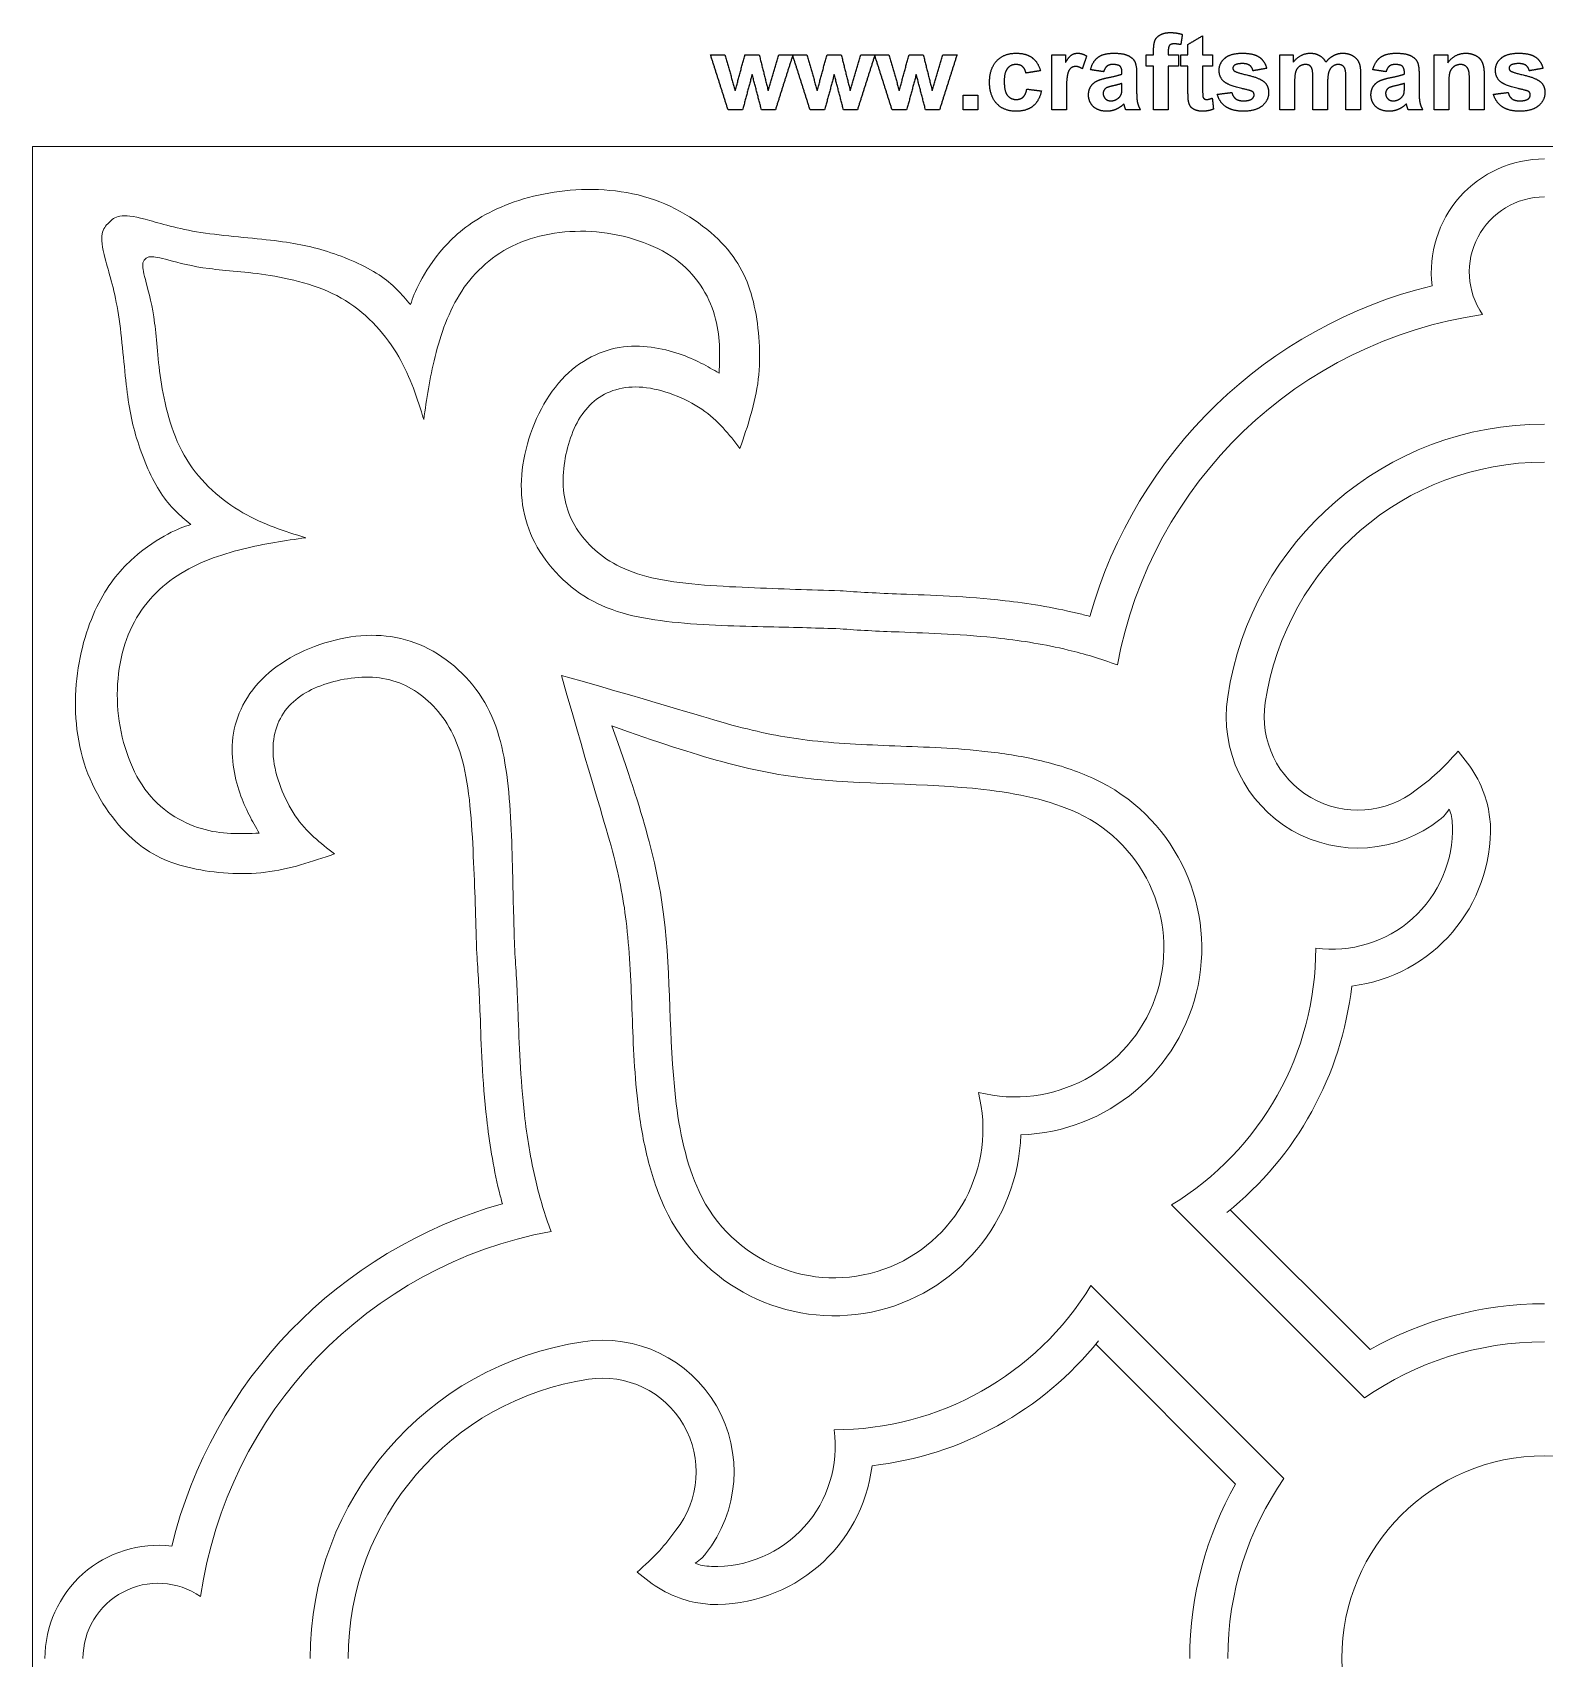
# Model space of a CAD drawing. Header units: millimetres. Extents: x -99 to 99, y -99 to 106.
# Drawn here: x -99 to 0, y 0 to 106.4 of the extents above; entities that cross this region are included whole.
import ezdxf

# ---------------------------------------------------------------- set-up
doc = ezdxf.new("R2010")
doc.units = ezdxf.units.MM
doc.header["$MEASUREMENT"] = 0
doc.layers.add('Default', color=18, linetype='Continuous')
doc.layers.add('Layer 1', color=7, linetype='Continuous')

msp = doc.modelspace()

# ---------------------------------------------------------------- linework, layer by layer
at = {"layer": 'Default', "color": 5}
for points in [[(-25.14, 106.3), (-24.89, 106.44), (-24.49, 106.44)], [(-24.49, 106.44), (-24.09, 106.44), (-23.71, 106.32)], [(-25.59, 105.26), (-25.59, 105.72), (-25.49, 105.94)], [(-25.49, 105.94), (-25.4, 106.16), (-25.14, 106.3)], [(-24.54, 105.61), (-24.63, 105.51), (-24.63, 105.24)], [(-24.25, 105.7), (-24.45, 105.7), (-24.54, 105.61)], [(-23.81, 105.65), (-24.04, 105.7), (-24.25, 105.7)], [(-23.71, 106.32), (-23.76, 105.98), (-23.81, 105.65)], [(-23.34, 105.67), (-22.86, 105.95), (-22.38, 106.23)], [(-23.34, 104.99), (-23.34, 105.33), (-23.34, 105.67)], [(-22.38, 106.23), (-22.38, 105.61), (-22.38, 104.99)], [(-53.45, 101.38), (-54.02, 103.19), (-54.6, 104.99)], [(-54.6, 104.99), (-54.13, 104.99), (-53.66, 104.99)], [(-53.66, 104.99), (-53.32, 103.81), (-52.98, 102.63)], [(-52.98, 102.63), (-52.66, 103.81), (-52.34, 104.99)], [(-52.34, 104.99), (-51.88, 104.99), (-51.41, 104.99)], [(-51.41, 104.99), (-51.12, 103.81), (-50.82, 102.63)], [(-50.82, 102.63), (-50.48, 103.81), (-50.13, 104.99)], [(-49.2, 104.99), (-49.78, 103.19), (-50.35, 101.38)], [(-50.13, 104.99), (-49.67, 104.99), (-49.2, 104.99)], [(-48.08, 101.38), (-48.65, 103.19), (-49.23, 104.99)], [(-49.23, 104.99), (-48.76, 104.99), (-48.29, 104.99)], [(-48.29, 104.99), (-47.95, 103.81), (-47.61, 102.63)], [(-47.61, 102.63), (-47.29, 103.81), (-46.97, 104.99)], [(-46.97, 104.99), (-46.51, 104.99), (-46.04, 104.99)], [(-46.04, 104.99), (-45.75, 103.81), (-45.45, 102.63)], [(-45.45, 102.63), (-45.11, 103.81), (-44.76, 104.99)], [(-43.83, 104.99), (-44.41, 103.19), (-44.98, 101.38)], [(-44.76, 104.99), (-44.3, 104.99), (-43.83, 104.99)], [(-42.71, 101.38), (-43.28, 103.19), (-43.86, 104.99)], [(-43.86, 104.99), (-43.39, 104.99), (-42.92, 104.99)], [(-42.92, 104.99), (-42.58, 103.81), (-42.24, 102.63)], [(-42.24, 102.63), (-41.92, 103.81), (-41.6, 104.99)], [(-41.6, 104.99), (-41.13, 104.99), (-40.67, 104.99)], [(-40.67, 104.99), (-40.38, 103.81), (-40.08, 102.63)], [(-40.08, 102.63), (-39.74, 103.81), (-39.39, 104.99)], [(-38.46, 104.99), (-39.03, 103.19), (-39.61, 101.38)], [(-39.39, 104.99), (-38.93, 104.99), (-38.46, 104.99)], [(-36.33, 103.18), (-36.33, 104.08), (-35.86, 104.59)], [(-35.86, 104.59), (-35.39, 105.09), (-34.59, 105.09)], [(-34.6, 104.35), (-34.95, 104.35), (-35.16, 104.09)], [(-34.17, 104.21), (-34.33, 104.35), (-34.6, 104.35)], [(-34.59, 105.09), (-33.94, 105.09), (-33.55, 104.8)], [(-33.55, 104.8), (-33.16, 104.52), (-33, 103.94)], [(-32.26, 101.38), (-32.26, 103.19), (-32.26, 104.99)], [(-32.26, 104.99), (-31.81, 104.99), (-31.36, 104.99)], [(-31.36, 104.99), (-31.36, 104.74), (-31.36, 104.48)], [(-31.36, 104.48), (-31.14, 104.84), (-30.97, 104.97)], [(-30.97, 104.97), (-30.79, 105.09), (-30.57, 105.09)], [(-30.57, 105.09), (-30.26, 105.09), (-29.97, 104.9)], [(-29.97, 104.9), (-30.12, 104.49), (-30.26, 104.07)], [(-29.72, 104.01), (-29.58, 104.56), (-29.23, 104.82)], [(-29.23, 104.82), (-28.88, 105.09), (-28.19, 105.09)], [(-28.27, 104.35), (-28.51, 104.35), (-28.64, 104.24)], [(-27.78, 104.23), (-27.91, 104.35), (-28.27, 104.35)], [(-28.19, 105.09), (-27.56, 105.09), (-27.26, 104.93)], [(-27.26, 104.93), (-26.95, 104.78), (-26.83, 104.55)], [(-26.83, 104.55), (-26.7, 104.32), (-26.7, 103.69)], [(-26.08, 104.99), (-25.84, 104.99), (-25.59, 104.99)], [(-26.08, 104.25), (-26.08, 104.62), (-26.08, 104.99)], [(-25.59, 104.99), (-25.59, 105.13), (-25.59, 105.26)], [(-24.63, 105.24), (-24.63, 105.12), (-24.63, 104.99)], [(-24.63, 104.99), (-24.29, 104.99), (-23.95, 104.99)], [(-23.95, 104.99), (-23.95, 104.62), (-23.95, 104.25)], [(-23.8, 104.25), (-23.8, 104.62), (-23.8, 104.99)], [(-23.8, 104.99), (-23.57, 104.99), (-23.34, 104.99)], [(-22.38, 104.99), (-22.05, 104.99), (-21.73, 104.99)], [(-21.73, 104.99), (-21.73, 104.62), (-21.73, 104.25)], [(-21.3, 103.97), (-21.3, 104.44), (-20.93, 104.76)], [(-20.93, 104.76), (-20.56, 105.09), (-19.78, 105.09)], [(-19.76, 104.41), (-20.13, 104.41), (-20.3, 104.3)], [(-19.78, 105.09), (-19.04, 105.09), (-18.68, 104.84)], [(-19.3, 104.29), (-19.46, 104.41), (-19.76, 104.41)], [(-18.68, 104.84), (-18.32, 104.59), (-18.18, 104.1)], [(-17.32, 104.99), (-16.89, 104.99), (-16.45, 104.99)], [(-17.32, 101.38), (-17.32, 103.19), (-17.32, 104.99)], [(-16.45, 104.5), (-15.98, 105.09), (-15.33, 105.09)], [(-16.45, 104.99), (-16.45, 104.75), (-16.45, 104.5)], [(-15.65, 104.35), (-15.86, 104.35), (-16.04, 104.23)], [(-15.36, 104.27), (-15.47, 104.35), (-15.65, 104.35)], [(-15.33, 105.09), (-14.98, 105.09), (-14.73, 104.94)], [(-14.73, 104.94), (-14.48, 104.8), (-14.31, 104.5)], [(-14.31, 104.5), (-14.08, 104.8), (-13.8, 104.94)], [(-13.5, 104.35), (-13.7, 104.35), (-13.87, 104.22)], [(-13.8, 104.94), (-13.53, 105.09), (-13.22, 105.09)], [(-13.09, 104.14), (-13.22, 104.35), (-13.5, 104.35)], [(-13.22, 105.09), (-12.82, 105.09), (-12.55, 104.92)], [(-12.55, 104.92), (-12.27, 104.76), (-12.14, 104.45)], [(-12.14, 104.45), (-12.04, 104.22), (-12.04, 103.7)], [(-11.24, 104.01), (-11.09, 104.56), (-10.74, 104.82)], [(-10.74, 104.82), (-10.39, 105.09), (-9.7, 105.09)], [(-9.78, 104.35), (-10.02, 104.35), (-10.16, 104.24)], [(-9.3, 104.23), (-9.43, 104.35), (-9.78, 104.35)], [(-9.7, 105.09), (-9.08, 105.09), (-8.77, 104.93)], [(-8.77, 104.93), (-8.46, 104.78), (-8.34, 104.55)], [(-8.34, 104.55), (-8.21, 104.32), (-8.21, 103.69)], [(-7.22, 101.38), (-7.22, 103.19), (-7.22, 104.99)], [(-7.22, 104.99), (-6.78, 104.99), (-6.33, 104.99)], [(-6.33, 104.47), (-5.86, 105.09), (-5.15, 105.09)], [(-6.33, 104.99), (-6.33, 104.73), (-6.33, 104.47)], [(-5.49, 104.35), (-5.74, 104.35), (-5.93, 104.21)], [(-5.17, 104.25), (-5.3, 104.35), (-5.49, 104.35)], [(-5.15, 105.09), (-4.84, 105.09), (-4.58, 104.97)], [(-4.58, 104.97), (-4.32, 104.86), (-4.19, 104.68)], [(-4.19, 104.68), (-4.06, 104.5), (-4.01, 104.28)], [(-3.21, 103.97), (-3.21, 104.44), (-2.84, 104.76)], [(-2.84, 104.76), (-2.47, 105.09), (-1.69, 105.09)], [(-1.67, 104.41), (-2.05, 104.41), (-2.21, 104.3)], [(-1.69, 105.09), (-0.95, 105.09), (-0.59, 104.84)], [(-1.21, 104.29), (-1.37, 104.41), (-1.67, 104.41)], [(-0.59, 104.84), (-0.23, 104.59), (-0.09, 104.1)], [(-51.87, 103.7), (-52.19, 102.54), (-52.5, 101.38)], [(-51.26, 101.38), (-51.56, 102.54), (-51.87, 103.7)], [(-46.5, 103.7), (-46.81, 102.54), (-47.13, 101.38)], [(-45.89, 101.38), (-46.19, 102.54), (-46.5, 103.7)], [(-41.13, 103.7), (-41.44, 102.54), (-41.76, 101.38)], [(-40.52, 101.38), (-40.82, 102.54), (-41.13, 103.7)], [(-35.16, 104.09), (-35.37, 103.84), (-35.37, 103.26)], [(-35.37, 103.26), (-35.37, 102.6), (-35.16, 102.33)], [(-33.95, 103.79), (-34, 104.07), (-34.17, 104.21)], [(-33, 103.94), (-33.47, 103.87), (-33.95, 103.79)], [(-31.22, 103.71), (-31.3, 103.42), (-31.3, 102.5)], [(-31.01, 104.11), (-31.15, 104), (-31.22, 103.71)], [(-30.69, 104.22), (-30.88, 104.22), (-31.01, 104.11)], [(-30.26, 104.07), (-30.49, 104.22), (-30.69, 104.22)], [(-28.86, 103.88), (-29.29, 103.94), (-29.72, 104.01)], [(-29.71, 102.9), (-29.56, 103.14), (-29.31, 103.27)], [(-29.31, 103.27), (-29.05, 103.4), (-28.56, 103.49)], [(-28.64, 104.24), (-28.78, 104.14), (-28.86, 103.88)], [(-28.56, 103.49), (-27.91, 103.62), (-27.66, 103.73)], [(-27.66, 103.82), (-27.66, 104.11), (-27.78, 104.23)], [(-27.66, 103.73), (-27.66, 103.78), (-27.66, 103.82)], [(-26.7, 103.69), (-26.7, 103.13), (-26.7, 102.57)], [(-25.59, 104.25), (-25.84, 104.25), (-26.08, 104.25)], [(-25.59, 101.38), (-25.59, 102.82), (-25.59, 104.25)], [(-23.95, 104.25), (-24.29, 104.25), (-24.63, 104.25)], [(-24.63, 104.25), (-24.63, 102.82), (-24.63, 101.38)], [(-23.34, 104.25), (-23.57, 104.25), (-23.8, 104.25)], [(-23.34, 102.66), (-23.34, 103.46), (-23.34, 104.25)], [(-21.73, 104.25), (-22.05, 104.25), (-22.38, 104.25)], [(-22.38, 104.25), (-22.38, 103.51), (-22.38, 102.76)], [(-20.87, 103.15), (-21.3, 103.44), (-21.3, 103.97)], [(-20.3, 104.3), (-20.4, 104.22), (-20.4, 104.1)], [(-20.4, 104.1), (-20.4, 104), (-20.31, 103.93)], [(-20.31, 103.93), (-20.18, 103.83), (-19.42, 103.65)], [(-19.42, 103.65), (-18.66, 103.48), (-18.36, 103.22)], [(-19.08, 103.94), (-19.13, 104.17), (-19.3, 104.29)], [(-18.18, 104.1), (-18.63, 104.02), (-19.08, 103.94)], [(-16.29, 103.88), (-16.36, 103.66), (-16.36, 103.14)], [(-16.04, 104.23), (-16.21, 104.11), (-16.29, 103.88)], [(-15.21, 104.04), (-15.26, 104.2), (-15.36, 104.27)], [(-15.16, 103.36), (-15.16, 103.89), (-15.21, 104.04)], [(-15.16, 101.38), (-15.16, 102.37), (-15.16, 103.36)], [(-14.12, 103.86), (-14.2, 103.63), (-14.2, 103.12)], [(-13.87, 104.22), (-14.05, 104.1), (-14.12, 103.86)], [(-13, 103.45), (-13, 103.98), (-13.09, 104.14)], [(-13, 101.38), (-13, 102.41), (-13, 103.45)], [(-12.04, 103.7), (-12.04, 102.54), (-12.04, 101.38)], [(-10.37, 103.88), (-10.8, 103.94), (-11.24, 104.01)], [(-11.22, 102.9), (-11.07, 103.14), (-10.82, 103.27)], [(-10.82, 103.27), (-10.56, 103.4), (-10.08, 103.49)], [(-10.16, 104.24), (-10.29, 104.14), (-10.37, 103.88)], [(-10.08, 103.49), (-9.42, 103.62), (-9.17, 103.73)], [(-9.17, 103.82), (-9.17, 104.11), (-9.3, 104.23)], [(-9.17, 103.73), (-9.17, 103.78), (-9.17, 103.82)], [(-8.21, 103.69), (-8.21, 103.13), (-8.21, 102.57)], [(-6.2, 103.85), (-6.27, 103.62), (-6.27, 103.02)], [(-5.93, 104.21), (-6.12, 104.07), (-6.2, 103.85)], [(-4.97, 103.98), (-5.03, 104.15), (-5.17, 104.25)], [(-4.91, 103.23), (-4.91, 103.81), (-4.97, 103.98)], [(-4.01, 104.28), (-3.95, 104.05), (-3.95, 103.63)], [(-3.95, 103.63), (-3.95, 102.51), (-3.95, 101.38)], [(-2.78, 103.15), (-3.21, 103.44), (-3.21, 103.97)], [(-2.21, 104.3), (-2.32, 104.22), (-2.32, 104.1)], [(-2.32, 104.1), (-2.32, 104), (-2.22, 103.93)], [(-2.22, 103.93), (-2.09, 103.83), (-1.33, 103.65)], [(-1.33, 103.65), (-0.57, 103.48), (-0.27, 103.22)], [(-0.99, 103.94), (-1.05, 104.17), (-1.21, 104.29)], [(-0.09, 104.1), (-0.54, 104.02), (-0.99, 103.94)], [(-38.06, 101.38), (-38.06, 101.86), (-38.06, 102.34)], [(-38.06, 102.34), (-37.58, 102.34), (-37.1, 102.34)], [(-37.1, 102.34), (-37.1, 101.86), (-37.1, 101.38)], [(-35.86, 101.79), (-36.33, 102.3), (-36.33, 103.18)], [(-35.16, 102.33), (-34.94, 102.06), (-34.58, 102.06)], [(-34.58, 102.06), (-34.31, 102.06), (-34.14, 102.21)], [(-34.14, 102.21), (-33.96, 102.37), (-33.89, 102.74)], [(-33.89, 102.74), (-33.41, 102.68), (-32.93, 102.62)], [(-32.93, 102.62), (-33.08, 101.96), (-33.49, 101.62)], [(-31.3, 102.5), (-31.3, 101.94), (-31.3, 101.38)], [(-29.85, 102.36), (-29.85, 102.66), (-29.71, 102.9)], [(-29.53, 101.59), (-29.85, 101.9), (-29.85, 102.36)], [(-28.71, 102.8), (-28.89, 102.67), (-28.89, 102.46)], [(-28.89, 102.46), (-28.89, 102.26), (-28.75, 102.11)], [(-28.21, 102.96), (-28.59, 102.88), (-28.71, 102.8)], [(-27.66, 103.11), (-27.83, 103.05), (-28.21, 102.96)], [(-27.91, 102.14), (-27.74, 102.27), (-27.69, 102.45)], [(-27.69, 102.45), (-27.66, 102.58), (-27.66, 102.92)], [(-27.66, 102.92), (-27.66, 103.02), (-27.66, 103.11)], [(-26.7, 102.57), (-26.7, 102.1), (-26.65, 101.87)], [(-23.31, 101.98), (-23.34, 102.15), (-23.34, 102.66)], [(-22.38, 102.76), (-22.38, 102.31), (-22.36, 102.23)], [(-22.36, 102.23), (-22.34, 102.16), (-22.28, 102.11)], [(-21.42, 102.4), (-20.94, 102.46), (-20.47, 102.52)], [(-20.86, 101.59), (-21.29, 101.89), (-21.42, 102.4)], [(-19.4, 102.68), (-20.56, 102.94), (-20.87, 103.15)], [(-20.47, 102.52), (-20.4, 102.25), (-20.22, 102.11)], [(-19.08, 102.55), (-19.15, 102.62), (-19.4, 102.68)], [(-19.14, 102.11), (-19.01, 102.2), (-19.01, 102.37)], [(-19.01, 102.37), (-19.01, 102.48), (-19.08, 102.55)], [(-18.06, 102.51), (-18.06, 102.01), (-18.47, 101.65)], [(-18.36, 103.22), (-18.06, 102.97), (-18.06, 102.51)], [(-16.36, 103.14), (-16.36, 102.26), (-16.36, 101.38)], [(-14.2, 103.12), (-14.2, 102.25), (-14.2, 101.38)], [(-11.36, 102.36), (-11.36, 102.66), (-11.22, 102.9)], [(-11.04, 101.59), (-11.36, 101.9), (-11.36, 102.36)], [(-10.22, 102.8), (-10.4, 102.67), (-10.4, 102.46)], [(-10.4, 102.46), (-10.4, 102.26), (-10.26, 102.11)], [(-9.73, 102.96), (-10.11, 102.88), (-10.22, 102.8)], [(-9.17, 103.11), (-9.35, 103.05), (-9.73, 102.96)], [(-9.42, 102.14), (-9.26, 102.27), (-9.2, 102.45)], [(-9.2, 102.45), (-9.17, 102.58), (-9.17, 102.92)], [(-9.17, 102.92), (-9.17, 103.02), (-9.17, 103.11)], [(-8.21, 102.57), (-8.21, 102.1), (-8.16, 101.87)], [(-6.27, 103.02), (-6.27, 102.2), (-6.27, 101.38)], [(-4.91, 101.38), (-4.91, 102.3), (-4.91, 103.23)], [(-3.34, 102.4), (-2.86, 102.46), (-2.38, 102.52)], [(-2.77, 101.59), (-3.2, 101.89), (-3.34, 102.4)], [(-1.32, 102.68), (-2.47, 102.94), (-2.78, 103.15)], [(-2.38, 102.52), (-2.32, 102.25), (-2.13, 102.11)], [(-1, 102.55), (-1.07, 102.62), (-1.32, 102.68)], [(-1.05, 102.11), (-0.93, 102.2), (-0.93, 102.37)], [(-0.93, 102.37), (-0.93, 102.48), (-1, 102.55)], [(0.03, 102.51), (0.03, 102.01), (-0.39, 101.65)], [(-0.27, 103.22), (0.03, 102.97), (0.03, 102.51)], [(-52.5, 101.38), (-52.97, 101.38), (-53.45, 101.38)], [(-50.35, 101.38), (-50.8, 101.38), (-51.26, 101.38)], [(-47.13, 101.38), (-47.6, 101.38), (-48.08, 101.38)], [(-44.98, 101.38), (-45.43, 101.38), (-45.89, 101.38)], [(-41.76, 101.38), (-42.23, 101.38), (-42.71, 101.38)], [(-39.61, 101.38), (-40.06, 101.38), (-40.52, 101.38)], [(-37.1, 101.38), (-37.58, 101.38), (-38.06, 101.38)], [(-34.6, 101.29), (-35.39, 101.29), (-35.86, 101.79)], [(-33.49, 101.62), (-33.91, 101.29), (-34.6, 101.29)], [(-31.3, 101.38), (-31.78, 101.38), (-32.26, 101.38)], [(-28.65, 101.29), (-29.21, 101.29), (-29.53, 101.59)], [(-28.75, 102.11), (-28.6, 101.97), (-28.38, 101.97)], [(-28.06, 101.41), (-28.34, 101.29), (-28.65, 101.29)], [(-28.38, 101.97), (-28.14, 101.97), (-27.91, 102.14)], [(-27.54, 101.77), (-27.78, 101.53), (-28.06, 101.41)], [(-27.5, 101.66), (-27.53, 101.75), (-27.54, 101.77)], [(-27.41, 101.38), (-27.45, 101.48), (-27.5, 101.66)], [(-26.45, 101.38), (-26.93, 101.38), (-27.41, 101.38)], [(-26.65, 101.87), (-26.6, 101.64), (-26.45, 101.38)], [(-24.63, 101.38), (-25.11, 101.38), (-25.59, 101.38)], [(-23.17, 101.6), (-23.27, 101.74), (-23.31, 101.98)], [(-22.87, 101.38), (-23.08, 101.47), (-23.17, 101.6)], [(-22.41, 101.29), (-22.67, 101.29), (-22.87, 101.38)], [(-21.67, 101.43), (-22, 101.29), (-22.41, 101.29)], [(-22.28, 102.11), (-22.21, 102.06), (-22.12, 102.06)], [(-22.12, 102.06), (-21.99, 102.06), (-21.75, 102.15)], [(-21.75, 102.15), (-21.71, 101.79), (-21.67, 101.43)], [(-19.7, 101.29), (-20.43, 101.29), (-20.86, 101.59)], [(-20.22, 102.11), (-20.03, 101.97), (-19.7, 101.97)], [(-19.7, 101.97), (-19.33, 101.97), (-19.14, 102.11)], [(-18.47, 101.65), (-18.89, 101.29), (-19.7, 101.29)], [(-16.36, 101.38), (-16.84, 101.38), (-17.32, 101.38)], [(-14.2, 101.38), (-14.68, 101.38), (-15.16, 101.38)], [(-12.04, 101.38), (-12.52, 101.38), (-13, 101.38)], [(-10.16, 101.29), (-10.72, 101.29), (-11.04, 101.59)], [(-10.26, 102.11), (-10.12, 101.97), (-9.9, 101.97)], [(-9.57, 101.41), (-9.85, 101.29), (-10.16, 101.29)], [(-9.9, 101.97), (-9.65, 101.97), (-9.42, 102.14)], [(-9.05, 101.77), (-9.29, 101.53), (-9.57, 101.41)], [(-9.01, 101.66), (-9.04, 101.75), (-9.05, 101.77)], [(-8.92, 101.38), (-8.96, 101.48), (-9.01, 101.66)], [(-7.97, 101.38), (-8.44, 101.38), (-8.92, 101.38)], [(-8.16, 101.87), (-8.11, 101.64), (-7.97, 101.38)], [(-6.27, 101.38), (-6.75, 101.38), (-7.22, 101.38)], [(-3.95, 101.38), (-4.43, 101.38), (-4.91, 101.38)], [(-1.61, 101.29), (-2.35, 101.29), (-2.77, 101.59)], [(-2.13, 102.11), (-1.94, 101.97), (-1.61, 101.97)], [(-1.61, 101.97), (-1.24, 101.97), (-1.05, 102.11)], [(-0.39, 101.65), (-0.8, 101.29), (-1.61, 101.29)]]:
    msp.add_open_spline(points, degree=2, dxfattribs=at)
at = {"layer": 'Layer 1', "color": 5, "lineweight": 20}
for p, q in [((98.98, 98.98), (-98.98, 98.98)), ((-98.98, 98.98), (-98.98, -98.98))]:
    msp.add_line(p, q, dxfattribs=at)
at = {"layer": 'Layer 1', "color": 5, "lineweight": 9}
for points, knots in [([(-7.36, 89.87), (-7.61, 91.98), (-6.95, 94.09), (-5.54, 95.68), (-4.14, 97.26), (-2.12, 98.17), (0, 98.17)], [0, 0, 0, 0, 0.333333, 0.333333, 0.333333, 1, 1, 1, 1]), ([(-4.06, 87.98), (-5.09, 89.49), (-5.21, 91.44), (-4.35, 93.06), (-3.5, 94.67), (-1.83, 95.68), (0, 95.68)], [0, 0, 0, 0, 0.333333, 0.333333, 0.333333, 1, 1, 1, 1]), ([(-46.12, 69.9), (-45, 69.81), (-43.64, 69.74), (-42.14, 69.68), (-40.18, 69.61), (-37.87, 69.54), (-35.31, 69.25), (-33.84, 69.08), (-32.25, 68.83), (-30.6, 68.43), (-30.32, 68.37), (-30.05, 68.3), (-29.77, 68.22)], [0, 0, 0, 0, 0.2, 0.2, 0.2, 0.4, 0.4, 0.4, 0.6, 0.6, 0.6, 1, 1, 1, 1]), ([(-46.12, 67.41), (-44.97, 67.31), (-43.66, 67.25), (-42.24, 67.2), (-40.26, 67.12), (-38.03, 67.05), (-35.6, 66.78), (-34.19, 66.62), (-32.71, 66.39), (-31.18, 66.02), (-30.14, 65.77), (-29.06, 65.45), (-27.96, 65.04)], [0, 0, 0, 0, 0.2, 0.2, 0.2, 0.4, 0.4, 0.4, 0.6, 0.6, 0.6, 1, 1, 1, 1]), ([(-64.36, 64.36), (-62.35, 57.29), (-61.62, 55.07), (-61.11, 53.2), (-60.61, 51.33), (-60.31, 49.83), (-60.12, 48.26), (-59.9, 46.45), (-59.82, 44.51), (-59.74, 42.52), (-59.67, 40.54), (-59.6, 38.49), (-59.36, 36.44), (-59.23, 35.26), (-59.04, 34.08), (-58.76, 32.92), (-58.48, 31.76), (-58.11, 30.62), (-57.61, 29.52)], [0, 0, 0, 0, 0.142857, 0.142857, 0.142857, 0.285714, 0.285714, 0.285714, 0.428571, 0.428571, 0.428571, 0.571429, 0.571429, 0.571429, 0.714286, 0.714286, 0.714286, 1, 1, 1, 1]), ([(-64.36, 64.36), (-57.29, 62.35), (-55.07, 61.62), (-53.2, 61.11), (-51.33, 60.61), (-49.83, 60.31), (-48.26, 60.12), (-46.45, 59.9), (-44.51, 59.82), (-42.52, 59.74), (-40.54, 59.67), (-38.49, 59.6), (-36.44, 59.36), (-35.26, 59.23), (-34.08, 59.04), (-32.92, 58.76), (-31.76, 58.48), (-30.62, 58.11), (-29.52, 57.61)], [0, 0, 0, 0, 0.142857, 0.142857, 0.142857, 0.285714, 0.285714, 0.285714, 0.428571, 0.428571, 0.428571, 0.571429, 0.571429, 0.571429, 0.714286, 0.714286, 0.714286, 1, 1, 1, 1]), ([(-6.85, 54.93), (-9.63, 52.72), (-13.47, 52.44), (-16.53, 54.21), (-19.6, 55.98), (-21.27, 59.45), (-20.74, 62.95)], [0, 0, 0, 0, 0.333333, 0.333333, 0.333333, 1, 1, 1, 1]), ([(-8.4, 56.87), (-10.37, 55.3), (-13.11, 55.1), (-15.29, 56.36), (-17.47, 57.62), (-18.66, 60.09), (-18.28, 62.58)], [0, 0, 0, 0, 0.333333, 0.333333, 0.333333, 1, 1, 1, 1]), ([(-61.05, 61.05), (-58.94, 55.14), (-58.06, 51.93), (-57.65, 48.56), (-57.18, 44.67), (-57.33, 40.56), (-56.89, 36.73), (-56.64, 34.51), (-56.19, 32.39), (-55.35, 30.57)], [0, 0, 0, 0, 0.25, 0.25, 0.25, 0.5, 0.5, 0.5, 1, 1, 1, 1]), ([(-61.05, 61.05), (-55.14, 58.94), (-51.93, 58.06), (-48.56, 57.65), (-44.67, 57.18), (-40.56, 57.33), (-36.73, 56.89), (-34.51, 56.64), (-32.39, 56.19), (-30.57, 55.35)], [0, 0, 0, 0, 0.25, 0.25, 0.25, 0.5, 0.5, 0.5, 1, 1, 1, 1]), ([(-29.52, 57.61), (-24.38, 55.22), (-21.55, 49.62), (-22.68, 44.06), (-23.82, 38.51), (-28.62, 34.46), (-34.28, 34.28)], [0, 0, 0, 0, 0.333333, 0.333333, 0.333333, 1, 1, 1, 1]), ([(-30.57, 55.35), (-26, 53.23), (-23.8, 47.99), (-25.48, 43.25), (-27.17, 38.5), (-32.19, 35.83), (-37.06, 37.06)], [0, 0, 0, 0, 0.333333, 0.333333, 0.333333, 1, 1, 1, 1]), ([(-6.02, 54.54), (-5.95, 52.23), (-6.91, 50), (-8.63, 48.45), (-10.36, 46.9), (-12.68, 46.19), (-14.97, 46.51)], [0, 0, 0, 0, 0.333333, 0.333333, 0.333333, 1, 1, 1, 1]), ([(-69.9, 46.12), (-69.81, 45), (-69.74, 43.64), (-69.68, 42.14), (-69.61, 40.18), (-69.54, 37.87), (-69.25, 35.31), (-69.08, 33.84), (-68.83, 32.25), (-68.44, 30.59), (-68.37, 30.32), (-68.3, 30.05), (-68.22, 29.77)], [0, 0, 0, 0, 0.2, 0.2, 0.2, 0.4, 0.4, 0.4, 0.6, 0.6, 0.6, 1, 1, 1, 1]), ([(-67.41, 46.12), (-67.31, 44.97), (-67.25, 43.66), (-67.2, 42.23), (-67.12, 40.26), (-67.05, 38.03), (-66.78, 35.6), (-66.62, 34.19), (-66.39, 32.71), (-66.02, 31.18), (-65.77, 30.14), (-65.45, 29.06), (-65.04, 27.96)], [0, 0, 0, 0, 0.2, 0.2, 0.2, 0.4, 0.4, 0.4, 0.6, 0.6, 0.6, 1, 1, 1, 1]), ([(-55.35, 30.57), (-53.23, 26), (-47.99, 23.8), (-43.25, 25.48), (-38.5, 27.17), (-35.83, 32.19), (-37.06, 37.06)], [0, 0, 0, 0, 0.333333, 0.333333, 0.333333, 1, 1, 1, 1]), ([(-57.61, 29.52), (-55.22, 24.38), (-49.62, 21.55), (-44.06, 22.68), (-38.51, 23.82), (-34.46, 28.62), (-34.28, 34.28)], [0, 0, 0, 0, 0.333333, 0.333333, 0.333333, 1, 1, 1, 1]), ([(-54.93, 6.85), (-52.72, 9.63), (-52.44, 13.47), (-54.21, 16.53), (-55.98, 19.6), (-59.45, 21.27), (-62.95, 20.74)], [0, 0, 0, 0, 0.333333, 0.333333, 0.333333, 1, 1, 1, 1]), ([(-56.87, 8.4), (-55.3, 10.37), (-55.1, 13.11), (-56.36, 15.29), (-57.62, 17.47), (-60.09, 18.66), (-62.58, 18.28)], [0, 0, 0, 0, 0.333333, 0.333333, 0.333333, 1, 1, 1, 1]), ([(-54.54, 6.02), (-52.23, 5.95), (-50, 6.91), (-48.45, 8.63), (-46.9, 10.35), (-46.19, 12.68), (-46.51, 14.97)], [0, 0, 0, 0, 0.333333, 0.333333, 0.333333, 1, 1, 1, 1]), ([(13.27, 0), (13.27, 7.33), (7.33, 13.27), (0, 13.27), (-7.33, 13.27), (-13.27, 7.33), (-13.27, 0), (-13.27, -7.33), (-7.33, -13.27), (0, -13.27), (7.33, -13.27), (13.27, -7.33), (13.27, 0)], [0, 0, 0, 0, 0.2, 0.2, 0.2, 0.4, 0.4, 0.4, 0.6, 0.6, 0.6, 1, 1, 1, 1]), ([(-89.87, 7.36), (-91.98, 7.61), (-94.09, 6.95), (-95.68, 5.54), (-97.26, 4.14), (-98.17, 2.12), (-98.17, 0)], [0, 0, 0, 0, 0.333333, 0.333333, 0.333333, 1, 1, 1, 1]), ([(-87.98, 4.06), (-89.49, 5.09), (-91.44, 5.21), (-93.06, 4.35), (-94.67, 3.5), (-95.68, 1.83), (-95.68, 0)], [0, 0, 0, 0, 0.333333, 0.333333, 0.333333, 1, 1, 1, 1])]:
    msp.add_open_spline(points, degree=3, knots=knots, dxfattribs=at)
at = {"layer": 'Layer 1', "color": 5, "lineweight": 20}
for points, knots in [([(-52.67, 79.22), (-52.17, 80.68), (-51.66, 82.15), (-51.47, 83.74), (-51.28, 85.34), (-51.41, 87.06), (-51.73, 88.54), (-52.06, 90.02), (-52.59, 91.26), (-53.67, 92.46), (-54.76, 93.66), (-56.4, 94.83), (-58.27, 95.49), (-60.13, 96.15), (-62.23, 96.29), (-64.14, 96.09), (-66.04, 95.88), (-67.77, 95.33), (-69.09, 94.65), (-70.42, 93.97), (-71.34, 93.16), (-72.06, 92.36), (-72.77, 91.55), (-73.28, 90.75), (-73.61, 90.13), (-73.94, 89.51), (-74.09, 89.07), (-74.24, 88.63)], [0.3461538, 0.3461538, 0.3461538, 0.3461538, 0.3846154, 0.3846154, 0.3846154, 0.4230769, 0.4230769, 0.4230769, 0.4615385, 0.4615385, 0.4615385, 0.5, 0.5, 0.5, 0.5384615, 0.5384615, 0.5384615, 0.5769231, 0.5769231, 0.5769231, 0.6153846, 0.6153846, 0.6153846, 0.6538462, 0.6538462, 0.6538462, 0.6923077, 0.6923077, 0.6923077, 0.6923077]), ([(-88.63, 74.23), (-89.3, 74.81), (-89.98, 75.38), (-90.58, 76.3), (-91.19, 77.22), (-91.73, 78.49), (-92.1, 79.67), (-92.48, 80.85), (-92.68, 81.93), (-92.85, 83.41), (-93.02, 84.88), (-93.15, 86.76), (-93.4, 88.24), (-93.65, 89.72), (-94.01, 90.82), (-94.22, 91.62), (-94.44, 92.42), (-94.49, 92.91), (-94.43, 93.26), (-94.37, 93.6), (-94.18, 93.8), (-93.99, 93.99)], [0.6923077, 0.6923077, 0.6923077, 0.6923077, 0.7307692, 0.7307692, 0.7307692, 0.7692308, 0.7692308, 0.7692308, 0.8076923, 0.8076923, 0.8076923, 0.8461538, 0.8461538, 0.8461538, 0.8846154, 0.8846154, 0.8846154, 0.9230769, 0.9230769, 0.9230769, 1, 1, 1, 1]), ([(-74.24, 88.63), (-74.81, 89.3), (-75.38, 89.98), (-76.3, 90.58), (-77.22, 91.19), (-78.49, 91.73), (-79.67, 92.1), (-80.85, 92.48), (-81.93, 92.68), (-83.41, 92.85), (-84.88, 93.02), (-86.76, 93.15), (-88.24, 93.4), (-89.73, 93.65), (-90.82, 94.01), (-91.62, 94.22), (-92.42, 94.44), (-92.91, 94.49), (-93.26, 94.43), (-93.6, 94.37), (-93.8, 94.18), (-93.99, 93.99)], [0.6923077, 0.6923077, 0.6923077, 0.6923077, 0.7307692, 0.7307692, 0.7307692, 0.7692308, 0.7692308, 0.7692308, 0.8076923, 0.8076923, 0.8076923, 0.8461538, 0.8461538, 0.8461538, 0.8846154, 0.8846154, 0.8846154, 0.9230769, 0.9230769, 0.9230769, 1, 1, 1, 1]), ([(-54.03, 84.14), (-53.98, 85.38), (-53.94, 86.62), (-54.33, 87.93), (-54.72, 89.25), (-55.55, 90.64), (-56.92, 91.63), (-58.29, 92.62), (-60.19, 93.22), (-62.06, 93.39), (-63.93, 93.55), (-65.78, 93.27), (-67.3, 92.59), (-68.82, 91.91), (-70.02, 90.83), (-70.88, 89.52), (-71.74, 88.21), (-72.27, 86.67), (-72.63, 85.23), (-72.99, 83.79), (-73.18, 82.44), (-73.37, 81.1)], [0.375, 0.375, 0.375, 0.375, 0.4166667, 0.4166667, 0.4166667, 0.4583333, 0.4583333, 0.4583333, 0.5, 0.5, 0.5, 0.5416667, 0.5416667, 0.5416667, 0.5833333, 0.5833333, 0.5833333, 0.625, 0.625, 0.625, 0.6666667, 0.6666667, 0.6666667, 0.6666667]), ([(-81.1, 73.37), (-82.47, 73.79), (-83.85, 74.22), (-85.22, 75.01), (-86.6, 75.81), (-87.97, 76.98), (-88.89, 78.49), (-89.82, 79.99), (-90.28, 81.84), (-90.54, 83.42), (-90.8, 85), (-90.84, 86.31), (-90.99, 87.42), (-91.13, 88.54), (-91.38, 89.44), (-91.54, 90.06), (-91.7, 90.69), (-91.78, 91.02), (-91.77, 91.23), (-91.77, 91.44), (-91.69, 91.52), (-91.6, 91.6)], [0.6666667, 0.6666667, 0.6666667, 0.6666667, 0.7083333, 0.7083333, 0.7083333, 0.75, 0.75, 0.75, 0.7916667, 0.7916667, 0.7916667, 0.8333333, 0.8333333, 0.8333333, 0.875, 0.875, 0.875, 0.9166667, 0.9166667, 0.9166667, 1, 1, 1, 1]), ([(-73.37, 81.1), (-73.79, 82.47), (-74.22, 83.85), (-75.01, 85.22), (-75.81, 86.6), (-76.98, 87.97), (-78.49, 88.89), (-79.99, 89.82), (-81.84, 90.28), (-83.42, 90.54), (-85, 90.8), (-86.31, 90.84), (-87.42, 90.99), (-88.54, 91.13), (-89.44, 91.38), (-90.06, 91.54), (-90.69, 91.7), (-91.02, 91.78), (-91.23, 91.77), (-91.44, 91.77), (-91.52, 91.69), (-91.6, 91.6)], [0.6666667, 0.6666667, 0.6666667, 0.6666667, 0.7083333, 0.7083333, 0.7083333, 0.75, 0.75, 0.75, 0.7916667, 0.7916667, 0.7916667, 0.8333333, 0.8333333, 0.8333333, 0.875, 0.875, 0.875, 0.9166667, 0.9166667, 0.9166667, 1, 1, 1, 1]), ([(-46.12, 67.41), (-47.52, 67.45), (-48.93, 67.5), (-50.8, 67.54), (-52.67, 67.58), (-55.01, 67.63), (-57.1, 67.85), (-59.18, 68.07), (-61.01, 68.46), (-62.59, 69.38), (-64.17, 70.3), (-65.5, 71.75), (-66.25, 73.35), (-66.99, 74.94), (-67.15, 76.68), (-66.82, 78.49), (-66.49, 80.29), (-65.67, 82.17), (-64.55, 83.49), (-63.42, 84.81), (-61.99, 85.59), (-60.57, 85.83), (-59.15, 86.07), (-57.75, 85.78), (-56.66, 85.41), (-55.57, 85.04), (-54.8, 84.59), (-54.03, 84.14)], [0, 0, 0, 0, 0.0416667, 0.0416667, 0.0416667, 0.0833333, 0.0833333, 0.0833333, 0.125, 0.125, 0.125, 0.1666667, 0.1666667, 0.1666667, 0.2083333, 0.2083333, 0.2083333, 0.25, 0.25, 0.25, 0.2916667, 0.2916667, 0.2916667, 0.3333333, 0.3333333, 0.3333333, 0.375, 0.375, 0.375, 0.375]), ([(-46.12, 69.9), (-48.05, 69.96), (-49.97, 70.01), (-52.12, 70.11), (-54.27, 70.2), (-56.64, 70.33), (-58.43, 70.75), (-60.22, 71.16), (-61.44, 71.87), (-62.35, 72.74), (-63.27, 73.61), (-63.88, 74.65), (-64.12, 75.82), (-64.36, 77), (-64.23, 78.32), (-63.9, 79.48), (-63.56, 80.64), (-63.02, 81.64), (-62.21, 82.32), (-61.39, 82.99), (-60.3, 83.33), (-59.02, 83.22), (-57.74, 83.1), (-56.26, 82.52), (-55.17, 81.78), (-54.08, 81.04), (-53.38, 80.13), (-52.67, 79.22)], [0, 0, 0, 0, 0.0384615, 0.0384615, 0.0384615, 0.0769231, 0.0769231, 0.0769231, 0.1153846, 0.1153846, 0.1153846, 0.1538462, 0.1538462, 0.1538462, 0.1923077, 0.1923077, 0.1923077, 0.2307692, 0.2307692, 0.2307692, 0.2692308, 0.2692308, 0.2692308, 0.3076923, 0.3076923, 0.3076923, 0.3461538, 0.3461538, 0.3461538, 0.3461538]), ([(-79.22, 52.67), (-80.68, 52.17), (-82.15, 51.66), (-83.74, 51.47), (-85.34, 51.28), (-87.06, 51.41), (-88.54, 51.73), (-90.02, 52.06), (-91.26, 52.59), (-92.46, 53.67), (-93.66, 54.76), (-94.83, 56.4), (-95.49, 58.27), (-96.15, 60.13), (-96.29, 62.23), (-96.09, 64.14), (-95.88, 66.04), (-95.33, 67.77), (-94.65, 69.09), (-93.97, 70.42), (-93.16, 71.34), (-92.36, 72.06), (-91.55, 72.77), (-90.75, 73.28), (-90.13, 73.61), (-89.51, 73.94), (-89.07, 74.09), (-88.63, 74.23)], [0.3461538, 0.3461538, 0.3461538, 0.3461538, 0.3846154, 0.3846154, 0.3846154, 0.4230769, 0.4230769, 0.4230769, 0.4615385, 0.4615385, 0.4615385, 0.5, 0.5, 0.5, 0.5384615, 0.5384615, 0.5384615, 0.5769231, 0.5769231, 0.5769231, 0.6153846, 0.6153846, 0.6153846, 0.6538462, 0.6538462, 0.6538462, 0.6923077, 0.6923077, 0.6923077, 0.6923077]), ([(-84.14, 54.03), (-85.38, 53.98), (-86.62, 53.93), (-87.93, 54.33), (-89.25, 54.72), (-90.64, 55.55), (-91.63, 56.92), (-92.62, 58.29), (-93.22, 60.19), (-93.39, 62.06), (-93.55, 63.93), (-93.27, 65.78), (-92.59, 67.3), (-91.91, 68.82), (-90.83, 70.02), (-89.52, 70.88), (-88.21, 71.74), (-86.67, 72.27), (-85.23, 72.63), (-83.79, 72.99), (-82.44, 73.18), (-81.1, 73.37)], [0.375, 0.375, 0.375, 0.375, 0.4166667, 0.4166667, 0.4166667, 0.4583333, 0.4583333, 0.4583333, 0.5, 0.5, 0.5, 0.5416667, 0.5416667, 0.5416667, 0.5833333, 0.5833333, 0.5833333, 0.625, 0.625, 0.625, 0.6666667, 0.6666667, 0.6666667, 0.6666667]), ([(-67.41, 46.12), (-67.45, 47.52), (-67.5, 48.93), (-67.54, 50.8), (-67.58, 52.67), (-67.63, 55.01), (-67.85, 57.1), (-68.07, 59.18), (-68.46, 61.01), (-69.38, 62.59), (-70.3, 64.17), (-71.75, 65.5), (-73.35, 66.24), (-74.94, 66.99), (-76.68, 67.15), (-78.49, 66.82), (-80.29, 66.49), (-82.17, 65.67), (-83.49, 64.55), (-84.81, 63.42), (-85.59, 61.99), (-85.83, 60.57), (-86.07, 59.15), (-85.78, 57.75), (-85.41, 56.66), (-85.04, 55.57), (-84.59, 54.8), (-84.14, 54.03)], [0, 0, 0, 0, 0.0416667, 0.0416667, 0.0416667, 0.0833333, 0.0833333, 0.0833333, 0.125, 0.125, 0.125, 0.1666667, 0.1666667, 0.1666667, 0.2083333, 0.2083333, 0.2083333, 0.25, 0.25, 0.25, 0.2916667, 0.2916667, 0.2916667, 0.3333333, 0.3333333, 0.3333333, 0.375, 0.375, 0.375, 0.375]), ([(-69.9, 46.12), (-69.96, 48.05), (-70.01, 49.97), (-70.11, 52.12), (-70.2, 54.27), (-70.33, 56.64), (-70.75, 58.43), (-71.17, 60.22), (-71.87, 61.44), (-72.74, 62.35), (-73.61, 63.26), (-74.65, 63.88), (-75.82, 64.12), (-77, 64.36), (-78.32, 64.23), (-79.48, 63.89), (-80.64, 63.56), (-81.64, 63.02), (-82.32, 62.21), (-82.99, 61.39), (-83.33, 60.3), (-83.22, 59.02), (-83.1, 57.74), (-82.52, 56.26), (-81.78, 55.17), (-81.04, 54.08), (-80.13, 53.38), (-79.22, 52.67)], [0, 0, 0, 0, 0.0384615, 0.0384615, 0.0384615, 0.0769231, 0.0769231, 0.0769231, 0.1153846, 0.1153846, 0.1153846, 0.1538462, 0.1538462, 0.1538462, 0.1923077, 0.1923077, 0.1923077, 0.2307692, 0.2307692, 0.2307692, 0.2692308, 0.2692308, 0.2692308, 0.3076923, 0.3076923, 0.3076923, 0.3461538, 0.3461538, 0.3461538, 0.3461538]), ([(-5.66, 59.4), (-6.11, 58.89), (-6.56, 58.39), (-7.02, 57.97), (-7.48, 57.55), (-7.94, 57.21), (-8.4, 56.87)], [0.5, 0.5, 0.5, 0.5, 0.6666667, 0.6666667, 0.6666667, 1, 1, 1, 1]), ([(-3.54, 54.62), (-3.58, 55.04), (-3.62, 55.45), (-3.76, 55.99), (-3.91, 56.53), (-4.16, 57.2), (-4.49, 57.79), (-4.82, 58.37), (-5.24, 58.89), (-5.66, 59.4)], [0, 0, 0, 0, 0.1666667, 0.1666667, 0.1666667, 0.3333333, 0.3333333, 0.3333333, 0.5, 0.5, 0.5, 0.5]), ([(-6.23, 55.6), (-6.35, 55.44), (-6.47, 55.27), (-6.57, 55.16), (-6.68, 55.05), (-6.77, 54.99), (-6.85, 54.93)], [0.4, 0.4, 0.4, 0.4, 0.6, 0.6, 0.6, 1, 1, 1, 1]), ([(-6.02, 54.54), (-6.04, 54.74), (-6.06, 54.94), (-6.09, 55.12), (-6.12, 55.3), (-6.17, 55.45), (-6.23, 55.6)], [0, 0, 0, 0, 0.2, 0.2, 0.2, 0.4, 0.4, 0.4, 0.4]), ([(-59.4, 5.65), (-58.89, 6.11), (-58.39, 6.56), (-57.97, 7.02), (-57.55, 7.48), (-57.21, 7.94), (-56.87, 8.4)], [0.5, 0.5, 0.5, 0.5, 0.6666667, 0.6666667, 0.6666667, 1, 1, 1, 1]), ([(-55.6, 6.23), (-55.44, 6.35), (-55.27, 6.47), (-55.16, 6.57), (-55.05, 6.68), (-54.99, 6.76), (-54.93, 6.85)], [0.4, 0.4, 0.4, 0.4, 0.6, 0.6, 0.6, 1, 1, 1, 1]), ([(-54.62, 3.54), (-55.04, 3.58), (-55.45, 3.62), (-55.99, 3.76), (-56.53, 3.91), (-57.2, 4.16), (-57.79, 4.49), (-58.37, 4.82), (-58.89, 5.24), (-59.4, 5.65)], [0, 0, 0, 0, 0.1666667, 0.1666667, 0.1666667, 0.3333333, 0.3333333, 0.3333333, 0.5, 0.5, 0.5, 0.5]), ([(-54.54, 6.02), (-54.74, 6.04), (-54.94, 6.06), (-55.12, 6.09), (-55.3, 6.12), (-55.45, 6.17), (-55.6, 6.23)], [0, 0, 0, 0, 0.2, 0.2, 0.2, 0.4, 0.4, 0.4, 0.4])]:
    msp.add_open_spline(points, degree=3, knots=knots, dxfattribs=at)
at = {"layer": 'Layer 1', "color": 5, "lineweight": 9}
for points in [[(-29.77, 68.22), (-26.74, 78.95), (-18.18, 87.22), (-7.36, 89.87)], [(-27.96, 65.04), (-25.73, 77.01), (-16.12, 86.24), (-4.06, 87.98)], [(-20.74, 62.95), (-19.2, 73.22), (-10.38, 80.81), (0, 80.81)], [(-18.28, 62.58), (-16.92, 71.63), (-9.15, 78.32), (0, 78.32)], [(-3.54, 54.62), (-3.37, 49.27), (-7.31, 44.67), (-12.62, 44.02)], [(-14.97, 46.51), (-14.97, 39.64), (-18.55, 33.27), (-24.41, 29.69)], [(-12.62, 44.02), (-13.28, 38.2), (-16.22, 32.87), (-20.79, 29.2)], [(-68.22, 29.77), (-78.95, 26.74), (-87.22, 18.18), (-89.87, 7.36)], [(-11.78, 17.06), (-11.78, 17.06), (-24.41, 29.69), (-24.41, 29.69)], [(-11.42, 20.22), (-11.42, 20.22), (-20.58, 29.37), (-20.58, 29.37)], [(-65.04, 27.96), (-77.01, 25.73), (-86.24, 16.12), (-87.98, 4.06)], [(-46.51, 14.97), (-39.64, 14.97), (-33.27, 18.55), (-29.69, 24.41)], [(-17.06, 11.78), (-17.06, 11.78), (-29.69, 24.41), (-29.69, 24.41)], [(0, 23.22), (-4.15, 23.22), (-8.05, 22.13), (-11.42, 20.22)], [(-62.95, 20.74), (-73.22, 19.2), (-80.81, 10.38), (-80.81, 0)], [(-44.02, 12.62), (-38.2, 13.28), (-32.87, 16.22), (-29.2, 20.79)], [(-20.22, 11.42), (-20.22, 11.42), (-29.37, 20.58), (-29.37, 20.58)], [(0, 20.73), (-4.38, 20.73), (-8.44, 19.37), (-11.78, 17.06)], [(-62.58, 18.28), (-71.63, 16.92), (-78.32, 9.15), (-78.32, 0)], [(-54.62, 3.54), (-49.27, 3.37), (-44.67, 7.31), (-44.02, 12.62)], [(-20.73, 0), (-20.73, 4.38), (-19.37, 8.44), (-17.06, 11.78)], [(-23.22, 0), (-23.22, 4.15), (-22.13, 8.05), (-20.22, 11.42)]]:
    msp.add_open_spline(points, degree=3, dxfattribs=at)

doc.saveas('drawing.dxf')
